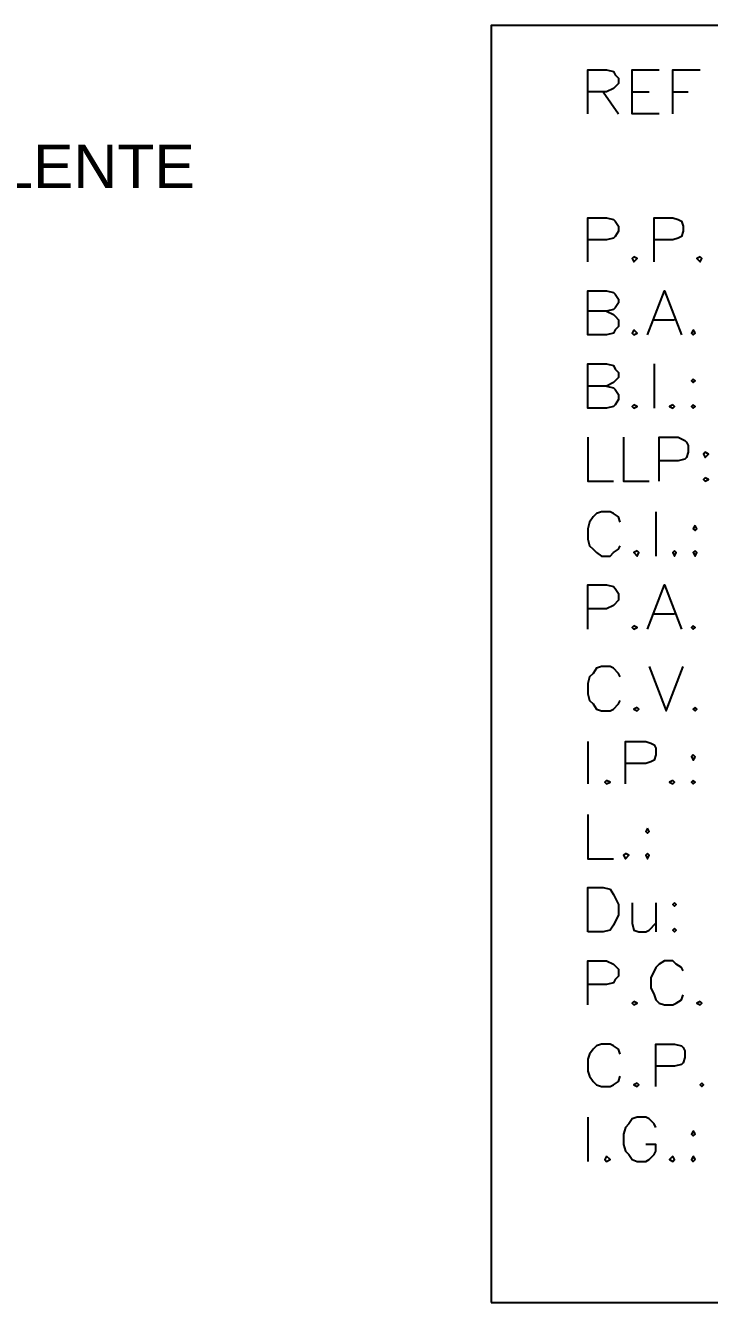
# Model space of a CAD drawing. Header units: metres. Extents: x -22 to 82, y -7 to 32.
# Drawn here: x 73.42 to 76.88, y 20.91 to 27.37 of the extents above; entities that cross this region are included whole.
import ezdxf

# ---------------------------------------------------------------- set-up
doc = ezdxf.new("R2010")
doc.units = ezdxf.units.M
doc.header["$LTSCALE"] = 2
doc.header["$MEASUREMENT"] = 0
doc.layers.add('AGUA_TEXTO', color=2, linetype='CONTINUOUS')
doc.layers.add('PDF2_-FADE-IS-TXT', color=7, linetype='CONTINUOUS')

msp = doc.modelspace()

# ---------------------------------------------------------------- linework, layer by layer
at = {"layer": 'PDF2_-FADE-IS-TXT'}
for points in [[(75.7787, 20.9101), (82.2724, 20.9101), (82.2724, 27.3694), (75.7787, 27.3694)], [(76.5012, 26.1997), (76.4926, 26.1911), (76.5012, 26.1739), (76.5184, 26.1911)], [(76.8366, 26.1997), (76.8194, 26.1911), (76.8366, 26.1739), (76.8452, 26.1911)], [(76.5012, 25.8298), (76.4926, 25.8126), (76.5012, 25.804), (76.5184, 25.8126)], [(76.8022, 25.8298), (76.7936, 25.8126), (76.8022, 25.804), (76.8108, 25.8126)], [(76.8022, 25.5804), (76.7936, 25.5718), (76.8022, 25.5632), (76.8108, 25.5718)], [(76.5012, 25.4514), (76.4926, 25.4428), (76.5012, 25.4342), (76.5184, 25.4428)], [(76.699, 25.4514), (76.6818, 25.4428), (76.699, 25.4342), (76.7076, 25.4428)], [(76.8022, 25.4514), (76.7936, 25.4428), (76.8022, 25.4342), (76.8108, 25.4428)], [(76.8624, 25.2106), (76.8538, 25.202), (76.8624, 25.1848), (76.8796, 25.202)], [(76.8624, 25.0816), (76.8538, 25.073), (76.8624, 25.0644), (76.8796, 25.073)], [(76.8108, 24.8407), (76.8022, 24.8235), (76.8108, 24.8149), (76.8194, 24.8235)], [(76.5184, 24.7117), (76.5012, 24.7031), (76.5184, 24.6859), (76.527, 24.7031)], [(76.7076, 24.7117), (76.699, 24.7031), (76.7076, 24.6859), (76.7162, 24.7031)], [(76.8108, 24.7117), (76.8022, 24.7031), (76.8108, 24.6859), (76.8194, 24.7031)], [(76.5012, 24.3333), (76.4926, 24.3247), (76.5012, 24.3161), (76.5184, 24.3247)], [(76.8022, 24.3333), (76.7936, 24.3247), (76.8022, 24.3161), (76.8108, 24.3247)], [(76.5184, 23.9204), (76.5012, 23.9118), (76.5184, 23.9032), (76.527, 23.9118)], [(76.8108, 23.9204), (76.8022, 23.9118), (76.8108, 23.9032), (76.8194, 23.9118)], [(76.8022, 23.6796), (76.7936, 23.671), (76.8022, 23.6538), (76.8108, 23.671)], [(76.3636, 23.5506), (76.355, 23.542), (76.3636, 23.5334), (76.3808, 23.542)], [(76.699, 23.5506), (76.6818, 23.542), (76.699, 23.5334), (76.7076, 23.542)], [(76.8022, 23.5506), (76.7936, 23.542), (76.8022, 23.5334), (76.8108, 23.542)], [(76.57, 23.3098), (76.5614, 23.2926), (76.57, 23.284), (76.5786, 23.2926)], [(76.4582, 23.1808), (76.4496, 23.1722), (76.4582, 23.155), (76.4754, 23.1722)], [(76.57, 23.1808), (76.5614, 23.1722), (76.57, 23.155), (76.5786, 23.1722)], [(76.2689, 22.7851), (76.2689, 23.0088), (76.3464, 23.0088), (76.3808, 23.0002), (76.398, 22.9743), (76.4238, 22.9227), (76.4238, 22.8711), (76.398, 22.8195), (76.3808, 22.7937), (76.3464, 22.7851)], [(76.7076, 22.9313), (76.699, 22.9227), (76.7076, 22.9141), (76.7162, 22.9227)], [(76.7076, 22.8023), (76.699, 22.7937), (76.7076, 22.7851), (76.7162, 22.7937)], [(76.5012, 22.4325), (76.4926, 22.4239), (76.5012, 22.4153), (76.5184, 22.4239)], [(76.8366, 22.4325), (76.8194, 22.4239), (76.8366, 22.4153), (76.8452, 22.4239)], [(76.5184, 22.0197), (76.5012, 22.011), (76.5184, 22.0024), (76.527, 22.011)], [(76.8452, 22.0197), (76.8366, 22.011), (76.8452, 22.0024), (76.8538, 22.011)], [(76.8022, 21.7788), (76.7936, 21.7616), (76.8022, 21.753), (76.8108, 21.7616)], [(76.3636, 21.6498), (76.355, 21.6326), (76.3636, 21.624), (76.3808, 21.6326)], [(76.699, 21.6498), (76.6818, 21.6326), (76.699, 21.624), (76.7076, 21.6326)], [(76.8022, 21.6498), (76.7936, 21.6326), (76.8022, 21.624), (76.8108, 21.6326)]]:
    msp.add_lwpolyline(points, close=True, dxfattribs=at)
for points in [[(76.2689, 26.9221), (76.2689, 27.1458), (76.3636, 27.1458), (76.398, 27.1372), (76.4066, 27.12), (76.4238, 27.1028), (76.4238, 27.077), (76.398, 27.0512), (76.3636, 27.034), (76.2689, 27.034)], [(76.6302, 26.9221), (76.4926, 26.9221), (76.4926, 27.1458), (76.6302, 27.1458)], [(76.699, 26.9221), (76.699, 27.1458), (76.8366, 27.1458)], [(76.3464, 27.034), (76.4238, 26.9221)], [(76.4926, 27.034), (76.5786, 27.034)], [(76.699, 27.034), (76.7764, 27.034)], [(76.2689, 26.1739), (76.2689, 26.3975), (76.3636, 26.3975), (76.398, 26.3889), (76.4066, 26.3803), (76.4238, 26.3545), (76.4238, 26.3287), (76.4066, 26.3029), (76.398, 26.2943), (76.3636, 26.2857), (76.2689, 26.2857)], [(76.6044, 26.1739), (76.6044, 26.3975), (76.699, 26.3975), (76.7248, 26.3889), (76.742, 26.3803), (76.7506, 26.3545), (76.7506, 26.3287), (76.742, 26.3029), (76.7248, 26.2943), (76.699, 26.2857), (76.6044, 26.2857)], [(76.3636, 25.9244), (76.398, 25.9072), (76.4066, 25.8986), (76.4238, 25.8814), (76.4238, 25.847), (76.4066, 25.8298), (76.398, 25.8126), (76.3636, 25.804), (76.2689, 25.804), (76.2689, 26.0277), (76.3636, 26.0277), (76.398, 26.0191), (76.4066, 26.0105), (76.4238, 25.9847), (76.4238, 25.9675), (76.4066, 25.9416), (76.398, 25.933), (76.3636, 25.9244), (76.2689, 25.9244)], [(76.57, 25.804), (76.656, 26.0277), (76.742, 25.804)], [(76.6044, 25.8814), (76.7076, 25.8814)], [(76.3636, 25.546), (76.398, 25.5374), (76.4066, 25.5288), (76.4238, 25.503), (76.4238, 25.4772), (76.4066, 25.4514), (76.398, 25.4428), (76.3636, 25.4342), (76.2689, 25.4342), (76.2689, 25.6578), (76.3636, 25.6578), (76.398, 25.6492), (76.4066, 25.632), (76.4238, 25.6148), (76.4238, 25.589), (76.398, 25.5632), (76.3636, 25.546), (76.2689, 25.546)], [(76.6044, 25.6578), (76.6044, 25.4342)], [(76.2689, 25.288), (76.2689, 25.0644), (76.398, 25.0644)], [(76.4496, 25.288), (76.4496, 25.0644), (76.5786, 25.0644)], [(76.6302, 25.0644), (76.6302, 25.288), (76.7248, 25.288), (76.7592, 25.2708), (76.7678, 25.2622), (76.7764, 25.245), (76.7764, 25.2106), (76.7678, 25.1848), (76.7592, 25.1762), (76.7248, 25.1676), (76.6302, 25.1676)], [(76.4324, 24.8579), (76.4238, 24.8837), (76.398, 24.9009), (76.3808, 24.9095), (76.3378, 24.9095), (76.3119, 24.9009), (76.2947, 24.8837), (76.2775, 24.8579), (76.2689, 24.8235), (76.2689, 24.7719), (76.2775, 24.7375), (76.2947, 24.7203), (76.3119, 24.7031), (76.3378, 24.6859), (76.3808, 24.6859), (76.398, 24.7031), (76.4238, 24.7203), (76.4324, 24.7375)], [(76.613, 24.9095), (76.613, 24.6859)], [(76.2689, 24.3161), (76.2689, 24.5397), (76.3636, 24.5397), (76.398, 24.5311), (76.4066, 24.5225), (76.4238, 24.4967), (76.4238, 24.4623), (76.398, 24.4365), (76.3636, 24.4193), (76.2689, 24.4193)], [(76.57, 24.3161), (76.656, 24.5397), (76.742, 24.3161)], [(76.6044, 24.3935), (76.7076, 24.3935)], [(76.4324, 24.0753), (76.4238, 24.0925), (76.398, 24.1183), (76.3808, 24.1269), (76.3378, 24.1269), (76.3119, 24.1183), (76.2947, 24.0925), (76.2775, 24.0753), (76.2689, 24.0409), (76.2689, 23.9893), (76.2775, 23.9548), (76.2947, 23.9376), (76.3119, 23.9118), (76.3378, 23.9032), (76.3808, 23.9032), (76.398, 23.9118), (76.4238, 23.9376), (76.4324, 23.9548)], [(76.5786, 24.1269), (76.6646, 23.9032), (76.7506, 24.1269)], [(76.2689, 23.7484), (76.2689, 23.5334)], [(76.4582, 23.5334), (76.4582, 23.7484), (76.5614, 23.7484), (76.5872, 23.7398), (76.6044, 23.7312), (76.613, 23.714), (76.613, 23.6796), (76.6044, 23.6538), (76.5872, 23.6452), (76.5614, 23.6366), (76.4582, 23.6366)], [(76.2689, 23.3786), (76.2689, 23.155), (76.398, 23.155)], [(76.4926, 22.9313), (76.4926, 22.8281), (76.5012, 22.7937), (76.527, 22.7851), (76.5614, 22.7851), (76.5786, 22.7937), (76.613, 22.8281)], [(76.613, 22.9313), (76.613, 22.7851)], [(76.2689, 22.4153), (76.2689, 22.6389), (76.3636, 22.6389), (76.398, 22.6217), (76.4066, 22.6131), (76.4238, 22.5959), (76.4238, 22.5615), (76.4066, 22.5443), (76.398, 22.5271), (76.3636, 22.5185), (76.2689, 22.5185)], [(76.7506, 22.5873), (76.742, 22.6045), (76.7162, 22.6217), (76.699, 22.6389), (76.656, 22.6389), (76.6302, 22.6217), (76.613, 22.6045), (76.5872, 22.5529), (76.5872, 22.5013), (76.6044, 22.4669), (76.613, 22.4411), (76.6302, 22.4239), (76.656, 22.4153), (76.699, 22.4153), (76.7162, 22.4239), (76.742, 22.4411), (76.7506, 22.4669)], [(76.4324, 22.1659), (76.4238, 22.1917), (76.398, 22.2089), (76.3808, 22.2175), (76.3378, 22.2175), (76.3119, 22.2089), (76.2947, 22.1917), (76.2775, 22.1659), (76.2689, 22.1401), (76.2689, 22.0799), (76.2775, 22.0541), (76.2947, 22.0283), (76.3119, 22.011), (76.3378, 22.0024), (76.3808, 22.0024), (76.398, 22.011), (76.4238, 22.0283), (76.4324, 22.0541)], [(76.613, 22.0024), (76.613, 22.2175), (76.7076, 22.2175), (76.742, 22.2089), (76.7506, 22.2003), (76.7592, 22.1831), (76.7592, 22.1487), (76.7506, 22.1229), (76.742, 22.1143), (76.7076, 22.1057), (76.613, 22.1057)], [(76.2689, 21.8476), (76.2689, 21.624)], [(76.613, 21.796), (76.6044, 21.8132), (76.5786, 21.839), (76.5614, 21.8476), (76.5184, 21.8476), (76.4926, 21.839), (76.4754, 21.8132), (76.4582, 21.796), (76.4496, 21.7616), (76.4496, 21.71), (76.4582, 21.6756), (76.4754, 21.6584), (76.4926, 21.6326), (76.5184, 21.624), (76.5614, 21.624), (76.5786, 21.6326), (76.6044, 21.6584), (76.613, 21.6756), (76.613, 21.71), (76.5614, 21.71)]]:
    msp.add_lwpolyline(points, dxfattribs=at)

# ---------------------------------------------------------------- texts
at = {"layer": 'AGUA_TEXTO', "color": 10, "insert": (62.378, 26.7675), "char_height": 0.22, "width": 12.089773, "attachment_point": 1}
msp.add_mtext('{\\fArial|b0|i0|c186|p34;\\C2;BOMBA RECIRCULADORA DE AGUA CALIENTE 5/1 MARCA ROWA EQ\\fArial|b0|i0|c0|p34;UIVALENTE\\fArial|b0|i0|c186|p34; O SUPERIOR CALIDAD\\fArial|b0|i0|c0|p34;.}', dxfattribs=at)

doc.saveas('drawing.dxf')
